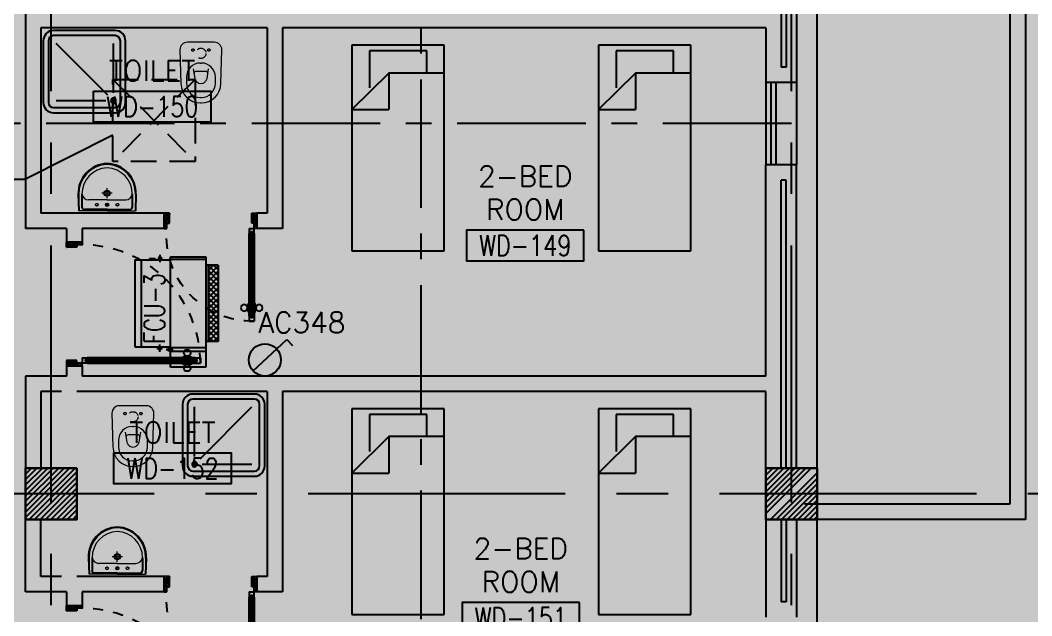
# Model space of a CAD drawing. Extents: x 88852.7 to 88945.7, y 39921.6 to 40001.1.
# Drawn here: x 88927.71 to 88937.55, y 39964.51 to 39970.3 of the extents above; entities that cross this region are included whole.
import ezdxf
from ezdxf.enums import TextEntityAlignment as Align

# ---------------------------------------------------------------- set-up
doc = ezdxf.new("R2010")
doc.units = 0
doc.header["$MEASUREMENT"] = 0
doc.header["$PDMODE"] = 34
for name, pattern in [('CENTER', [2, 1.25, -0.25, 0.25, -0.25]), ('CENTERX2', [4, 2.5, -0.5, 0.5, -0.5]), ('DASHED', [0.75, 0.5, -0.25]), ('HIDDEN', [0.375, 0.25, -0.125]), ('HIDDEN2', [0.1875, 0.125, -0.0625])]:
    doc.linetypes.add(name, pattern=pattern)
doc.layers.get('0').update_dxf_attribs({"color": 11, "linetype": 'CONTINUOUS'})
doc.layers.get('DEFPOINTS').update_dxf_attribs({"color": 11, "linetype": 'CONTINUOUS'})
for name, color, linetype in [('AX-DIM', 11, 'CONTINUOUS'), ('AXES', 11, 'CENTERX2'), ('AXES1', 11, 'CENTER'), ('COL', 11, 'CONTINUOUS'), ('DOOR', 11, 'CONTINUOUS'), ('E-SOCKETS', 4, 'CONTINUOUS'), ('FCU', 7, 'CONTINUOUS'), ('FIX', 11, 'CONTINUOUS'), ('FUR', 11, 'CONTINUOUS'), ('HAT', 11, 'CONTINUOUS'), ('INSUL', 11, 'CONTINUOUS'), ('M-TEXT', 2, 'CONTINUOUS'), ('PROJ-L', 11, 'CONTINUOUS'), ('RM-BOX', 11, 'CONTINUOUS'), ('RM-NAME', 11, 'CONTINUOUS'), ('RM-NO', 11, 'CONTINUOUS'), ('SHAFT', 11, 'CONTINUOUS'), ('WALL', 11, 'CONTINUOUS'), ('WIN', 11, 'CONTINUOUS')]:
    doc.layers.add(name, color=color, linetype=linetype)
doc.styles.add('ROMANS', font='ROMANS.shx', dxfattribs={"width": 0.6})
doc.styles.add('SIMPLEX', font='simplex.shx', dxfattribs={"width": 0.8})
doc.dimstyles.new('DIM-OUT', dxfattribs={"dimscale": 0, "dimtxt": 0.24, "dimasz": 0.08, "dimexe": 0.02, "dimexo": 0.02, "dimgap": 0.05, "dimtad": 1, "dimdec": 0, "dimlfac": 1000, "dimzin": 0, "dimdsep": 46, "dimtxsty": 'ROMANS', "dimblk1": 'ARCHTICK', "dimblk2": 'ARCHTICK', "dimsah": 1, "dimcen": 0.01, "dimdle": 0.08, "dimclrd": 7, "dimclre": 7, "dimclrt": 2, "dimadec": 0, "dimazin": 0, "dimtp": 2, "dimtm": 2, "dimtfac": 0.1142857142857143, "dimtdec": 0, "dimtix": 1, "dimtmove": 2, "dimatfit": 3, "dimldrblk": 'ARCHTICK', "dimfxl": 0, "dimtolj": 1, "dimtzin": 0, "dimarcsym": 0})
doc.dimstyles.new('DIM7', dxfattribs={"dimtxt": 0.24, "dimasz": 0.08, "dimexe": 0.07, "dimexo": 0.05, "dimgap": 0.07, "dimtad": 1, "dimzin": 0, "dimdsep": 46, "dimtxsty": 'SIMPLEX', "dimblk": 'ARCHTICK', "dimcen": 0.05, "dimdle": 0.05, "dimclrd": 4, "dimclre": 4, "dimclrt": 2, "dimadec": 0, "dimazin": 0, "dimtp": 2, "dimtm": 2, "dimtfac": 0.1142857142857143, "dimtix": 1, "dimtmove": 2, "dimatfit": 3, "dimldrblk": 'DOT', "dimfxl": 0, "dimtolj": 1, "dimtzin": 0, "dimarcsym": 0})

# ---------------------------------------------------------------- blocks, each defined once
blk = doc.blocks.new('_ARCHTICK')
at = {"color": 0, "linetype": 'ByBlock', "const_width": 0.15}
blk.add_lwpolyline([(-0.5, -0.5), (0.5, 0.5)], dxfattribs=at)
blk = doc.blocks.new('*D181')
at = {"layer": 'AX-DIM', "color": 7, "lineweight": -2}
blk.add_line((88935.38025844975, 39999.72794392368), (88940.76525844974, 39999.72794392368), dxfattribs=at)
at = {"layer": 'AX-DIM', "color": 11, "lineweight": -2}
for p, q in [((88935.46025844975, 39999.04794392368), (88935.46025844975, 39999.74794392368)), ((88940.68525844974, 39963.56956244051), (88940.68525844974, 39999.74794392368))]:
    blk.add_line(p, q, dxfattribs=at)
at = {"layer": 'DEFPOINTS', "color": 0}
for p in [(88940.68525844974, 39999.72794392368), (88935.46025844975, 39999.02794392368), (88940.68525844974, 39963.54956244052)]:
    blk.add_point(p, dxfattribs=at)
at = {"layer": 'AX-DIM', "color": 7, "lineweight": -2, "xscale": 0.08, "yscale": 0.08, "zscale": 0.08, "rotation": 180}
blk.add_blockref('_ARCHTICK', (88935.46025844975, 39999.72794392368), dxfattribs=at)
at = {"layer": 'AX-DIM', "color": 7, "lineweight": -2, "xscale": 0.08, "yscale": 0.08, "zscale": 0.08}
blk.add_blockref('_ARCHTICK', (88940.68525844974, 39999.72794392368), dxfattribs=at)
at = {"layer": 'AX-DIM', "color": 2, "insert": (88938.07275844974, 39999.89794392368), "char_height": 0.24, "attachment_point": 5, "style": 'ROMANS'}
blk.add_mtext('\\A1;5225', dxfattribs=at)
blk = doc.blocks.new('*D182')
at = {"layer": 'AX-DIM', "color": 7, "lineweight": -2}
for p, q in [((88944.31025844974, 39987.62956244052), (88944.31025844974, 39928.14956244051)), ((88935.48025844975, 39987.54956244052), (88944.33025844974, 39987.54956244052)), ((88935.48025844975, 39928.22956244052), (88944.33025844974, 39928.22956244052))]:
    blk.add_line(p, q, dxfattribs=at)
at = {"layer": 'DEFPOINTS', "color": 0}
for p in [(88935.46025844975, 39987.54956244052), (88935.46025844975, 39928.22956244052), (88944.31025844974, 39928.22956244052)]:
    blk.add_point(p, dxfattribs=at)
at = {"layer": 'AX-DIM', "color": 7, "lineweight": -2, "xscale": 0.08, "yscale": 0.08, "zscale": 0.08}
for p, rotation in [((88944.31025844974, 39987.54956244052), 90), ((88944.31025844974, 39928.22956244052), 270)]:
    blk.add_blockref('_ARCHTICK', p, dxfattribs=dict(at, rotation=rotation))
at = {"layer": 'AX-DIM', "color": 2, "insert": (88944.14025844973, 39957.88956244053), "char_height": 0.24, "attachment_point": 5, "rotation": 90, "style": 'ROMANS'}
blk.add_mtext('\\A1;59320', dxfattribs=at)
blk = doc.blocks.new('SHR1')
at = {"layer": 'FIX'}
for p, q in [((-195.7106781186449, 195.7106781186521), (-700, 700)), ((-142.6776695296576, 217.6776695296649), (-142.6776695296576, 700)), ((-217.6776695296576, 142.6776695296649), (-700, 142.6776695296649))]:
    blk.add_line(p, q, dxfattribs=at)
for points in [[(-825, 125), (-825, 725, -0.4142135623730951), (-725, 825), (-125, 825, -0.4142135623730951), (-25, 725), (-25, 125, -0.4142135623730951), (-125, 25), (-725, 25, -0.4142135623730951)], [(-775, 125), (-775, 725, -0.414213562373095), (-725, 775), (-125, 775, -0.414213562373095), (-75, 725), (-75, 125, -0.414213562373095), (-125, 75), (-725, 75, -0.414213562373095)]]:
    blk.add_lwpolyline(points, format="xyb", close=True, dxfattribs=at)
for radius in [25, 15]:
    blk.add_circle((-142.6776695296576, 142.6776695296649), radius, dxfattribs=at)
blk = doc.blocks.new('WC1')
at = {"layer": 'FIX', "lineweight": 20}
for p, q in [((-210.0000000029686, 203.8204326368286), (-537.9999999286665, 193.8204326393316)), ((-474.9999999413558, 140.8204326525447), (-537.9999999286665, 140.8204326525447)), ((-137.0000000270957, 0.001240427664015442), (-137.0000000270957, 130.8204326531268)), ((-726.9999998800631, 4.820432680658996), (-726.9999998800631, -4.817951825360069)), ((-673.9999998932763, 4.820432681706734), (-673.9999998932763, -4.817951825360069)), ((-533.6865895071242, 24.24526864886866), (-539.5413532511157, 0.001240431301994249)), ((-539.5413532511157, 0.001240431301994249), (-533.6865895071242, -24.24278778629377)), ((-394.8190632529149, 75.68691823486006), (-490.3663137184049, 60.12952448159922)), ((-338.999999976746, 4.820432680950034), (-338.999999976746, -4.817951826087665)), ((-137.0000000270957, -130.8179517899407), (-137.0000000270957, 0.001240427664015442)), ((-490.3663137184049, -60.12704361174838), (-394.8190632529149, -75.6844373869535)), ((-537.9999999286665, -140.8179517899407), (-474.9999999413558, -140.8179517899407)), ((-537.9999999286665, -193.8179517767567), (-210.0000000029395, -203.8179517742537)), ((-213.1572988978296, -203.8179517742828), (-210.0000000035507, -203.8179517742828))]:
    blk.add_line(p, q, dxfattribs=at)
at = {"layer": 'FIX', "linetype": 'Continuous', "lineweight": 20}
blk.add_line((-420.1086438769998, -47.34975640615448), (-420.4314501879271, 44.6286713128502), dxfattribs=at)
at = {"layer": 'FIX', "linetype": 'HIDDEN2', "lineweight": 20, "ltscale": 0.3}
blk.add_circle((-245, 0), 49.81065704648448, dxfattribs=at)
at = {"layer": 'FIX', "linetype": 'HIDDEN', "lineweight": 20, "ltscale": 0.05}
for centre in [(-213.1572988978296, 77.50124041197705), (-213.1572988978296, -77.49875954940217)]:
    blk.add_circle(centre, 11.63803426258817, dxfattribs=at)
at = {"layer": 'FIX', "lineweight": 20}
for centre, radius, start, end in [((-210.0000000088476, 130.8204326550767), 72.9999999817519, 359.9999999983325, 89.99999999833247), ((-537.9999999250576, 4.820432684326079), 188.9999999550255, 90.00000000166753, 180.0000000016675), ((-537.9999999255524, 4.820432684820844), 135.999999967722, 90.00000000166753, 180.0000000016675), ((-474.999999944499, 4.820432684820844), 135.999999967722, 359.9999999983325, 89.99999999833247), ((-473.0448338629503, -6.857746605353896), 68.15291692588886, 128.9241670934087, 152.846818088903), ((-464.3609761304397, -17.61048578153714), 81.97430560104621, 108.4959527768842, 128.924167104086), ((-537.9999999286665, -4.817951825360069), 188.9999999513875, 180, 270), ((-537.9999999286665, -4.817951825360069), 135.9999999645952, 180, 270), ((-473.0448338628339, 6.860227468045196), 68.15291692606822, 207.1531819110969, 231.0758329065913), ((-464.3609761507541, 17.61296664757538), 81.97430559098913, 231.0758329089363, 251.504047235508), ((-474.9999999413558, -4.817951825360069), 135.9999999645952, 270, 0), ((-210.0000000074942, -130.8179517938843), 72.99999998039857, 270.0000000033351, 2.918171642461503e-09)]:
    blk.add_arc(centre, radius, start, end, dxfattribs=at)
at = {"layer": 'FIX', "linetype": 'Continuous', "lineweight": 20}
for centre, start, end in [((-442.6786698182405, 45.53535193303833), 357.6662144383911, 91.61214824291638), ((-442.3558635072841, -45.58543171666679), 268.3878517570836, 2.333785561608914)]:
    blk.add_arc(centre, 22.26568775101992, start, end, dxfattribs=at)
blk = doc.blocks.new('LAV1')
at = {"layer": 'FIX', "linetype": 'ByBlock', "ltscale": 0.3}
for p, q in [((-280, 209.9999999994616), (-275, 49.99999999994179)), ((-245, 210.0000000001601), (-245.0071684214636, 84.99999999749707)), ((245, 210.0000000001601), (245.0071684214636, 84.99999999749707)), ((280, 209.9999999994616), (275, 49.99999999994179)), ((0, 59.99999999755528), (-220.159092843387, 59.99999999752617)), ((0, 59.99999999755528), (220.159092843387, 59.99999999752617))]:
    blk.add_line(p, q, dxfattribs=at)
at = {"layer": 'FIX', "linetype": 'Continuous', "lineweight": 20}
for p, q in [((-274.9999999999418, 209.9999999999418), (-275, 49.99999999994179)), ((274.9999999999418, 209.9999999999418), (275, 49.99999999994179)), ((0, 155), (-181.4175303101365, 155)), ((0, 155), (181.4175303101365, 155)), ((0, 50), (-275, 49.99999999994179)), ((0, 50.00000000005821), (-252.4649419615453, 50.00000000005821)), ((0, 50), (275, 49.99999999994179)), ((0, 50.00000000005821), (252.4649419615453, 50.00000000005821))]:
    blk.add_line(p, q, dxfattribs=at)
at = {"layer": 'FIX', "linetype": 'DASHED', "lineweight": 20, "ltscale": 0.05}
for p, q in [((49.53058844816405, 220), (-50.46941152343061, 220)), ((-0.4694115376332775, 170.0000000142027), (-0.4694115376332775, 269.9999999857973)), ((-0.4694115376332775, 170.0000000142027), (-0.4694115376332775, 269.9999999857973))]:
    blk.add_line(p, q, dxfattribs=at)
at = {"layer": 'FIX', "lineweight": 20}
for p, q in [((15.61226091068238, 107.4999999987776), (-15.48742383631179, 107.4999999987776)), ((2.491287887096405e-08, 91.9501576180046), (2.491287887096405e-08, 123.0498423795507))]:
    blk.add_line(p, q, dxfattribs=at)
for centre, radius in [((-0.4694115376332775, 220), 29.5), ((-0.4694115376332775, 220), 22.5), ((2.491287887096405e-08, 107.4999999987776), 15.54984237273808)]:
    blk.add_circle(centre, radius, dxfattribs=at)
at = {"layer": 'FIX', "linetype": 'HIDDEN', "lineweight": 20, "ltscale": 0.05}
for centre in [(-99.99999997508712, 107.4999999987776), (99.99999997508712, 107.4999999987776)]:
    blk.add_circle(centre, 12.43987389819046, dxfattribs=at)
at = {"layer": 'FIX', "linetype": 'ByBlock', "ltscale": 0.3}
for centre, radius, start, end in [((6.861270151246572, 220.0495655717823), 287.0372485949996, 91.37764975247644, 182.006413439361), ((-6.861270151246572, 220.0495655717823), 287.0372485949996, 357.993586560639, 88.62235024752358), ((-220.1367860755417, 84.87070840633532), 24.8707184123799, 179.7021438729012, 269.9486109004399), ((220.1367860755417, 84.87070840633532), 24.8707184123799, 270.0513890995601, 0.2978561270987753)]:
    blk.add_arc(centre, radius, start, end, dxfattribs=at)
at = {"layer": 'FIX', "linetype": 'Continuous', "lineweight": 20}
for centre, radius, start, end in [((8.362960975442547, 216.6826060375752), 283.4417486471838, 91.69879626983797, 181.3509675422777), ((-8.362960975442547, 216.6826060375752), 283.4417486471838, 358.6490324577223, 88.30120373016202), ((7.639794464339502, 212.4520616861846), 252.6502458993284, 91.73280937402431, 180.4884212311979), ((-7.639794464339502, 212.4520616861846), 252.6502458993284, 359.5115787688021, 88.26719062597567), ((-179.1751118609682, 221.8444314090302), 66.882033842421, 190.2005602816864, 268.0786290524953), ((179.1751118609682, 221.8444314090302), 66.882033842421, 271.9213709475048, 349.7994397183136)]:
    blk.add_arc(centre, radius, start, end, dxfattribs=at)
blk = doc.blocks.new('RM1')
at = {"layer": 'RM-BOX'}
blk.add_lwpolyline([(569.8908462408872, -200), (-569.890846240829, -200), (-569.8908462407999, -500), (569.8908462407999, -500)], close=True, dxfattribs=at)
at = {"layer": 'RM-NAME', "style": 'ROMANS'}
for tag, p in [('ROOMNAME1', (-5.820766091346741e-11, 323.8095238095266)), ('ROOMNAME2', (0, 0))]:
    blk.add_attdef(tag, text='', height=200, dxfattribs=at).set_placement(p, align=Align.MIDDLE)
at = {"layer": 'RM-NO', "style": 'ROMANS', "width": 0.8}
blk.add_attdef('ROOMNO', text='', height=200, dxfattribs=at).set_placement((0, -350), align=Align.MIDDLE)
blk = doc.blocks.new('AH20A')
at = {"layer": 'FUR'}
for p, q in [((0, 0.5), (0, -0.5)), ((1, 0.5), (0, 0.5)), ((0.1358132048044354, 0.5), (0.1358132048044354, -0.09873155399691314)), ((1, -0.5), (1, 0.5)), ((0.1358132048044354, 0.3112226375378668), (0.02772451273631305, 0.3112226375378668)), ((0.02772451273631305, 0.3112226375378668), (0.02772451273631305, -0.3087128986371681)), ((0.1358132048044354, -0.09873155399691314), (0.312524700537324, -0.5)), ((0.1358132048044354, -0.09873155399691314), (0.312524700537324, -0.09873155399691314)), ((0.312524700537324, -0.5), (0.312524700537324, -0.09873155399691314)), ((0.02772451273631305, -0.3087128986371681), (0.2075707670301199, -0.3087128986371681)), ((0, -0.5), (1, -0.5))]:
    blk.add_line(p, q, dxfattribs=at)
blk = doc.blocks.new('*X106')
at = {"color": 0}
for p, q in [((253128.5557043091, 155547.8199005655), (253570.4697775552, 155989.7339738117)), ((253128.5557043091, 155600.8529091545), (253517.4367689662, 155989.7339738117)), ((253128.5557043091, 155653.8859177435), (253464.4037603772, 155989.7339738117)), ((253128.5557043091, 155706.9189263325), (253411.3707517883, 155989.7339738117)), ((253128.5557043091, 155759.9519349215), (253358.3377431993, 155989.7339738117)), ((253128.5557043091, 155812.9849435105), (253305.3047346103, 155989.7339738117)), ((253128.5557043091, 155866.0179520995), (253252.2717260213, 155989.7339738117)), ((253128.5557043091, 155919.0509606885), (253199.2387174323, 155989.7339738117)), ((253128.5557043091, 155972.0839692775), (253146.2057088433, 155989.7339738117)), ((253176.5357947332, 155489.7339738117), (253628.5557043091, 155941.7538833875)), ((253229.5688033222, 155489.7339738117), (253628.5557043091, 155888.7208747985)), ((253282.6018119112, 155489.7339738117), (253628.555704309, 155835.6878662095)), ((253335.6348205002, 155489.7339738117), (253628.555704309, 155782.6548576205)), ((253388.6678290892, 155489.7339738117), (253628.555704309, 155729.6218490315)), ((253441.7008376782, 155489.7339738117), (253628.555704309, 155676.5888404425)), ((253494.7338462672, 155489.7339738117), (253628.555704309, 155623.5558318535)), ((253547.7668548561, 155489.7339738117), (253628.555704309, 155570.5228232646)), ((253600.7998634451, 155489.7339738117), (253628.555704309, 155517.4898146756))]:
    blk.add_line(p, q, dxfattribs=at)
blk = doc.blocks.new('COL50')
at = {"layer": 'COL'}
blk.add_lwpolyline([(-249.9999999999709, 250), (-249.9999999999418, -250), (250, -250), (249.9999999999709, 250)], close=True, dxfattribs=at)
blk = doc.blocks.new('DOOR100')
at = {"layer": 'DOOR', "color": 0, "linetype": 'ByBlock'}
for p, q in [((-76.05026414147142, 1251.086443322136), (-76.05026414094755, 1301.086443322165)), ((-76.05026414145686, 1301.086443322136), (-26.05026414145686, 1301.086443322136)), ((-26.05026414145686, 1301.086443322136), (-76.05026414145686, 1301.086443322136)), ((-26.05026414147142, 1251.086443322136), (-26.05026414145686, 1301.086443322136)), ((-92.25026414151216, 1206.128900543532), (-92.25026414151216, 1141.328900543544)), ((-83.25026414151216, 1206.128900543532), (-92.25026414151216, 1206.128900543532)), ((-83.25026414151216, 1128.728900543538), (-83.25026414151216, 1218.728900543538)), ((-76.05026414147142, 1218.728900543538), (-83.25026414151216, 1218.728900543538)), ((-83.25026414151216, 1206.128900543532), (-83.25026414151216, 1141.328900543544)), ((-59.05026414145686, 1251.086443322136), (-76.05026414147142, 1251.086443322136)), ((-59.05026414145686, 1251.086443322136), (-59.05026414145686, 1271.086443322136)), ((-43.05026414145686, 1271.086443322136), (-59.05026414145686, 1271.086443322136)), ((-43.05026414144231, 1251.086443322136), (-43.05026414144231, 1271.086443322136)), ((-26.05026414147142, 1251.086443322136), (-43.05026414144231, 1251.086443322136)), ((-26.05026414145686, 1218.728900543538), (-18.85026414141612, 1218.728900543538)), ((-18.85026414141612, 1128.728900543538), (-18.85026414141612, 1218.728900543538)), ((-18.85026414141612, 1206.128900543532), (-18.85026414141612, 1141.328900543544)), ((-18.85026414141612, 1206.128900543532), (-9.850264141416119, 1206.128900543532)), ((-9.850264141416119, 1206.128900543532), (-9.850264141416119, 1141.328900543544)), ((-83.25026414151216, 1141.328900543544), (-92.25026414151216, 1141.328900543544)), ((-76.05026414147142, 1128.728900543538), (-83.25026414151216, 1128.728900543538)), ((-26.05026414145686, 1128.728900543538), (-18.85026414141612, 1128.728900543538)), ((-18.85026414141612, 1141.328900543544), (-9.850264141416119, 1141.328900543544)), ((-76.0502641411731, 200), (-59.0502641411731, 200)), ((-76.0502641411731, 150), (-76.0502641411731, 200)), ((-59.0502641411731, 200), (-59.0502641411731, 180)), ((-43.0502641411731, 200), (-26.0502641411731, 200)), ((-43.0502641411731, 180), (-43.0502641411731, 200)), ((-26.0502641411731, 200), (-26.0502641411731, 150)), ((-1201.050264141173, 0), (-1201.050264141173, 150)), ((-1201.050264141173, 150), (-1176.050264141173, 150)), ((-1201.050264141173, 150), (-1201.050264141173, 0)), ((-1176.050264141173, 150), (-1176.050264141173, 100)), ((-1176.050264141173, 100), (-1151.050264141173, 100)), ((-1151.050264141173, 100), (-1151.050264141173, 0)), ((-76.0502641411731, 150), (-26.0502641411731, 150)), ((-59.0502641411731, 180), (-43.0502641411731, 180)), ((-51.0502641411731, 100), (-51.0502641411731, 0)), ((-26.0502641411731, 100), (-51.0502641411731, 100)), ((-1.050264141173102, 150), (-26.0502641411731, 150)), ((-26.0502641411731, 150), (-26.0502641411731, 100)), ((-1.050264141173102, 150), (-1.050264141173102, 0)), ((-1151.050264141173, 0), (-1201.050264141173, 0)), ((-51.0502641411731, 0), (-1.050264141173102, 0))]:
    blk.add_line(p, q, dxfattribs=at)
at = {"layer": 'DOOR', "linetype": 'ByBlock'}
for p, q in [((-76.05026414147142, 1251.086443322136), (-76.0502641411731, 200)), ((-59.0502641411731, 200), (-59.05026414145686, 1251.086443322136)), ((-43.0502641411731, 200), (-43.05026414144231, 1251.086443322136)), ((-26.0502641411731, 200), (-26.05026414147142, 1251.086443322136))]:
    blk.add_line(p, q, dxfattribs=at)
at = {"layer": 'DOOR', "color": 9, "linetype": 'ByBlock'}
for p, q in [((-1151.050264141173, 0), (-1201.050264141173, 113.7099299924448)), ((-1151.050264141173, 0), (-1164.407550184667, 100)), ((-51.0502641411731, 0), (-1.050264141173102, 113.7099299924448)), ((-51.0502641411731, 0), (-37.69297809767886, 100)), ((-1151.050264141173, 0), (-1201.050264141173, 40.1457343158545)), ((-51.0502641411731, 0), (-1.050264141173102, 40.1457343158545))]:
    blk.add_line(p, q, dxfattribs=at)
at = {"layer": 'DOOR', "color": 0, "linetype": 'ByBlock'}
for centre in [(-124.5812083564306, 1173.728900543538), (22.48068007354595, 1173.728900543538)]:
    blk.add_circle(centre, 32.39999999998526, dxfattribs=at)
at = {"layer": 'DOOR', "linetype": 'HIDDEN', "ltscale": 0.5}
blk.add_arc((-26.83337057878089, 151.8682979160003), 1149.218412220441, 89.96095720661235, 180.0931464649618, dxfattribs=at)
at = {"layer": 'DOOR', "color": 9, "linetype": 'ByBlock'}
for centre, radius, start, end in [((-1151.050264141159, 0), 154.4019578127773, 103.7142292225058, 108.8947114506697), ((-1151.050264141159, 0), 134.4019578127773, 100.7199763547379, 111.8401506071935), ((-51.05026414115855, 0), 134.4019578127773, 68.15984939280652, 79.2800236452621), ((-51.05026414115855, 0), 114.4019578127773, 64.08384188208258, 77.37742587111109), ((-51.05026414115855, 0), 154.4019578127773, 71.10528854933027, 76.28577077749422), ((-1151.050264141159, 0), 94.40195781277725, 90, 121.9818119669707), ((-1151.050264141159, 0), 74.40195781277725, 90, 132.223573583291), ((-1151.050264141159, 0), 54.40195781277725, 90, 156.7926171080343), ((-1151.050264141159, 0), 34.40195781277725, 90, 180), ((-1151.050264141159, 0), 14.40195781277725, 90, 180), ((-51.05026414115855, 0), 94.40195781277725, 58.01818803302934, 90), ((-51.05026414115855, 0), 74.40195781277725, 47.77642641670901, 90), ((-51.05026414115855, 0), 54.40195781277725, 23.20738289196568, 90), ((-51.05026414115855, 0), 34.40195781277725, 0, 90), ((-51.05026414115855, 0), 14.40195781277725, 0, 90)]:
    blk.add_arc(centre, radius, start, end, dxfattribs=at)
blk = doc.blocks.new('DOOR90')
at = {"layer": 'DOOR', "linetype": 'ByBlock'}
for p, q in [((0, 0), (-150, 0)), ((-200, -25), (-1000, -25)), ((-200, -42), (-1000, -41.9999999999709)), ((-200, -58), (-1000, -58)), ((-1000, -75), (-200, -75))]:
    blk.add_line(p, q, dxfattribs=at)
at = {"layer": 'DOOR', "color": 0, "linetype": 'ByBlock'}
for p, q in [((-150, 0), (-150, -25)), ((-150, 0), (0, 0)), ((0, -50), (0, 0)), ((-1050, -25), (-1050, -75)), ((-1050, -75), (-1050, -25)), ((-1000, -25), (-1050, -25)), ((-1000, -75), (-1050.000000000029, -74.99999999947613)), ((-1020, -42), (-1020, -58)), ((-1000, -41.9999999999709), (-1020, -41.9999999999709)), ((-1000, -58), (-1020, -58)), ((-1000, -25), (-1000, -41.9999999999709)), ((-1000, -58), (-1000, -75)), ((-967.6424572214019, -25), (-967.6424572214019, -17.79999999995925)), ((-877.6424572214019, -17.79999999995925), (-967.6424572214019, -17.79999999995925)), ((-967.6424572214019, -75), (-967.6424572214019, -82.20000000004075)), ((-877.6424572214019, -82.20000000004075), (-967.6424572214019, -82.20000000004075)), ((-955.042457221396, -17.79999999995925), (-955.042457221396, -8.799999999959255)), ((-955.042457221396, -8.799999999959255), (-890.2424572214077, -8.799999999959255)), ((-955.042457221396, -17.79999999995925), (-890.2424572214077, -17.79999999995925)), ((-955.042457221396, -82.20000000004075), (-955.042457221396, -91.20000000004075)), ((-955.042457221396, -82.20000000004075), (-890.2424572214077, -82.20000000004075)), ((-955.042457221396, -91.20000000004075), (-890.2424572214077, -91.20000000004075)), ((-890.2424572214077, -17.79999999995925), (-890.2424572214077, -8.799999999959255)), ((-890.2424572214077, -82.20000000004075), (-890.2424572214077, -91.20000000004075)), ((-877.6424572214019, -25), (-877.6424572214019, -17.79999999995925)), ((-877.6424572214019, -75), (-877.6424572214019, -82.20000000004075)), ((-200, -42), (-200, -25)), ((-200, -25), (-150, -25)), ((-180, -42), (-200, -42)), ((-200, -75), (-200, -58)), ((-200, -58), (-180, -58)), ((-150, -75), (-200, -75)), ((-180, -58), (-180, -42)), ((-150, -75), (-150, -25)), ((-150, -25), (-100, -25)), ((-100, -25), (-100, -50)), ((-100, -50), (0, -50)), ((-150, -900), (-150, -875)), ((-150, -875), (-100, -875)), ((-100, -850), (0, -850)), ((-100, -875), (-100, -850)), ((0, -850), (0, -900)), ((0, -900), (-150, -900)), ((-150, -900), (0, -900))]:
    blk.add_line(p, q, dxfattribs=at)
at = {"layer": 'DOOR', "color": 9, "linetype": 'ByBlock'}
for p, q in [((0, -50), (-113.7099299924448, 0)), ((0, -50), (-40.1457343158545, 0)), ((0, -50), (-100, -36.64271395650576)), ((0, -850), (-113.7099299924448, -900)), ((0, -850), (-100, -863.3572860434942)), ((0, -850), (-40.1457343158545, -900))]:
    blk.add_line(p, q, dxfattribs=at)
at = {"layer": 'DOOR', "color": 0, "linetype": 'ByBlock'}
for centre in [(-922.6424572214019, 23.53094421501737), (-922.6424572214019, -123.5309442149592)]:
    blk.add_circle(centre, 32.39999999998526, dxfattribs=at)
at = {"layer": 'DOOR', "color": 9, "linetype": 'ByBlock'}
for centre, radius, start, end in [((0, -50), 74.40195781277725, 137.776426416831, 180), ((0, -50), 54.40195781277725, 113.2073828919768, 180), ((0, -50), 154.4019578127773, 161.1052885492919, 166.2857707775487), ((0, -50), 134.4019578127773, 158.1598493930306, 169.2800236451594), ((0, -50), 114.4019578127773, 154.0838418820621, 167.3774258712913), ((0, -50), 94.40195781277725, 148.0181880330829, 180), ((0, -50), 34.40195781277725, 90, 180), ((0, -50), 14.40195781277725, 90, 180), ((0, -850), 134.4019578127773, 190.7199763548406, 201.8401506069695), ((0, -850), 94.40195781277725, 180, 211.9818119669171), ((0, -850), 74.40195781277725, 180, 222.223573583169), ((0, -850), 54.40195781277725, 180, 246.7926171080232), ((0, -850), 34.40195781277725, 180, 270), ((0, -850), 14.40195781277725, 180, 270), ((0, -850), 154.4019578127773, 193.7142292224513, 198.8947114507081)]:
    blk.add_arc(centre, radius, start, end, dxfattribs=at)
at = {"layer": 'DOOR', "linetype": 'HIDDEN', "ltscale": 0.5}
blk.add_arc((-222.2222222220007, -49.99999999976717), 828.155208510499, 178.2701163782035, 275.0030377050298, dxfattribs=at)
blk = doc.blocks.new('*X105')
at = {"color": 0}
for p, q in [((245928.5557043091, 155507.2760600793), (246411.0136180414, 155989.7339738117)), ((245928.5557043091, 155560.3090686683), (246357.9806094524, 155989.7339738117)), ((245928.5557043091, 155613.3420772573), (246304.9476008634, 155989.7339738117)), ((245928.5557043091, 155666.3750858463), (246251.9145922745, 155989.7339738117)), ((245928.5557043091, 155719.4080944353), (246198.8815836855, 155989.7339738117)), ((245928.5557043091, 155772.4411030243), (246145.8485750965, 155989.7339738117)), ((245928.5557043091, 155825.4741116133), (246092.8155665075, 155989.7339738117)), ((245928.5557043091, 155878.5071202023), (246039.7825579185, 155989.7339738117)), ((245928.5557043091, 155931.5401287913), (245986.7495493295, 155989.7339738117)), ((245964.0466266304, 155489.7339738117), (246428.5557043091, 155954.2430514903)), ((246017.0796352194, 155489.7339738117), (246428.5557043091, 155901.2100429013)), ((246070.1126438084, 155489.7339738117), (246428.555704309, 155848.1770343123)), ((246123.1456523974, 155489.7339738117), (246428.555704309, 155795.1440257233)), ((246176.1786609864, 155489.7339738117), (246428.555704309, 155742.1110171343)), ((246229.2116695754, 155489.7339738117), (246428.555704309, 155689.0780085453)), ((246282.2446781644, 155489.7339738117), (246428.555704309, 155636.0449999563)), ((246335.2776867533, 155489.7339738117), (246428.555704309, 155583.0119913673)), ((246388.3106953423, 155489.7339738117), (246428.555704309, 155529.9789827784))]:
    blk.add_line(p, q, dxfattribs=at)
blk = doc.blocks.new('*X211')
at = {"color": 0}
for p, q in [((16890.47746209932, -2466.570672882412), (16943.4517006644, -2413.596434317336)), ((16890.47746209932, -2519.603681471403), (16990.47746209933, -2419.603681471401)), ((16990.47746209933, -2512.466117304769), (16891.6077791119, -2413.596434317336)), ((16990.47746209933, -2459.433108715778), (16944.64078770089, -2413.596434317336)), ((16990.47746209933, -2565.49912589376), (16890.47746209932, -2465.499125893757)), ((16890.47746209932, -2572.636690060394), (16990.47746209933, -2472.636690060392)), ((16990.47746209933, -2618.532134482751), (16890.47746209932, -2518.532134482748)), ((16890.47746209932, -2625.669698649385), (16990.47746209933, -2525.669698649383)), ((16990.47746209933, -2671.565143071742), (16890.47746209932, -2571.565143071739)), ((16890.47746209932, -2678.702707238376), (16990.47746209933, -2578.702707238374)), ((16990.47746209933, -2724.598151660733), (16890.47746209932, -2624.59815166073)), ((16890.47746209932, -2731.735715827367), (16990.47746209933, -2631.735715827365)), ((16990.47746209933, -2777.631160249724), (16890.47746209932, -2677.631160249721)), ((16890.47746209932, -2784.768724416358), (16990.47746209933, -2684.768724416357)), ((16990.47746209933, -2830.664168838715), (16890.47746209932, -2730.664168838713)), ((16890.47746209932, -2837.801733005349), (16990.47746209933, -2737.801733005348)), ((16990.47746209933, -2883.697177427706), (16890.47746209932, -2783.697177427704)), ((16890.47746209932, -2890.83474159434), (16990.47746209933, -2790.834741594339)), ((16990.47746209933, -2936.730186016697), (16890.47746209932, -2836.730186016694)), ((16890.47746209932, -2943.867750183331), (16990.47746209933, -2843.86775018333)), ((16990.47746209933, -2989.763194605689), (16890.47746209932, -2889.763194605686)), ((16890.47746209932, -2996.900758772323), (16990.47746209933, -2896.900758772321)), ((16990.47746209933, -3042.796203194679), (16890.47746209932, -2942.796203194677)), ((16890.47746209932, -3049.933767361314), (16990.47746209933, -2949.933767361312)), ((16990.47746209933, -3095.82921178367), (16890.47746209932, -2995.829211783668)), ((16890.47746209932, -3102.966775950305), (16990.47746209933, -3002.966775950303)), ((16990.47746209933, -3148.862220372662), (16890.47746209932, -3048.862220372659)), ((16943.52866745501, -3154.946434317336), (16890.47746209932, -3101.89522896165)), ((16891.53081232129, -3154.946434317336), (16990.47746209933, -3055.999784539294)), ((16944.56382091028, -3154.946434317336), (16990.47746209933, -3109.032793128285))]:
    blk.add_line(p, q, dxfattribs=at)

msp = doc.modelspace()

# ---------------------------------------------------------------- linework, layer by layer
at = {"layer": 'AXES'}
for p, q in [((88928.01025844975, 39921.61526879654), (88928.01025844975, 40000.42794392369)), ((88935.21025844975, 39921.61526879654), (88935.21025844975, 40000.42794392369)), ((88945.01025844975, 39965.69956244052), (88876.97025844976, 39965.69956244052))]:
    msp.add_line(p, q, dxfattribs=at)
at = {"layer": 'AXES1'}
for p, q in [((88931.61025844976, 39928.47956244052), (88931.61025844976, 39987.29956244052)), ((88935.21025844975, 39969.29956244052), (88876.97025844976, 39969.29956244052))]:
    msp.add_line(p, q, dxfattribs=at)
at = {"layer": 'E-SOCKETS'}
for p, q in [((88929.97477700378, 39966.89435521499), (88930.30264054183, 39967.19953029863)), ((88930.30264054183, 39967.19953029863), (88930.35711467409, 39967.14100624904))]:
    msp.add_line(p, q, dxfattribs=at)
msp.add_circle((88930.08914886307, 39967.00081243783), 0.15625, dxfattribs=at)
at = {"layer": 'FCU', "color": 6}
for p, q in [((88928.8246259944, 39967.97350881249), (88928.8246259944, 39967.12900710106)), ((88928.8246259944, 39967.97350881249), (88929.17070170803, 39967.97350881249)), ((88929.17070170803, 39967.08215700835), (88929.17070170803, 39968.00208387524)), ((88929.17070170803, 39968.00208387524), (88929.51360240145, 39968.00208387524)), ((88929.51360240145, 39968.00208387524), (88929.51360240145, 39967.08215700835)), ((88928.8246259944, 39967.12900710106), (88929.17070170803, 39967.12900710106)), ((88929.51360240145, 39967.08215700835), (88929.17070170803, 39967.08215700835))]:
    msp.add_line(p, q, dxfattribs=at)
at = {"layer": 'FCU', "color": 3}
for p, q in [((88928.88495114012, 39967.97350881249), (88928.88495114012, 39967.12900710106)), ((88928.96626200838, 39967.98850884289), (88928.96626200838, 39967.97350881249)), ((88928.96626200838, 39967.98850884289), (88929.02119639082, 39967.98850884289)), ((88929.02119639082, 39967.98850884289), (88929.02119639082, 39967.97350881249)), ((88929.04600551291, 39967.98850884289), (88929.09368547364, 39967.98850884289)), ((88929.05672648115, 39968.00350887328), (88929.07672652169, 39968.00350887328)), ((88929.05672648115, 39968.00350887328), (88929.05672648115, 39967.97350881249)), ((88929.06672647162, 39968.02344316244), (88929.06672647162, 39967.95073894411)), ((88929.07672652169, 39968.00350887328), (88929.07672652169, 39967.97350881249)), ((88929.17070170803, 39967.98167665303), (88929.51360240145, 39967.98167665303)), ((88929.63582762642, 39967.92193371058), (88929.51360240145, 39967.92193371058)), ((88929.53582742377, 39967.92193371058), (88929.53582742377, 39967.18058221042)), ((88929.63582762642, 39967.92193371058), (88929.63582762642, 39967.18058221042)), ((88929.63582762642, 39967.18058221042), (88929.51360240145, 39967.18058221042)), ((88929.03692361279, 39967.11400707066), (88929.09368547364, 39967.11400707066)), ((88929.05672648115, 39967.09900704026), (88929.05672648115, 39967.12900710106)), ((88929.05672648115, 39967.09900704026), (88929.07672652169, 39967.09900704026)), ((88929.06672647162, 39967.07907275856), (88929.06672647162, 39967.15177697688)), ((88929.07672652169, 39967.09900704026), (88929.07672652169, 39967.12900710106)), ((88929.12962063713, 39967.10360705107), (88929.19790949984, 39967.10360705107)), ((88929.14570167227, 39967.09360703081), (88929.14570167227, 39967.11360707134)), ((88929.14570167227, 39967.11360707134), (88929.17070170803, 39967.11360707134)), ((88929.14570167227, 39967.09360703081), (88929.17070170803, 39967.09360703081)), ((88929.17070170803, 39967.12083926797), (88929.51360240145, 39967.12083926797)), ((88929.17070170803, 39966.92975670099), (88929.17070170803, 39967.08215700835)), ((88929.51360240145, 39967.08215700835), (88929.51360240145, 39966.92975670099)), ((88929.51360240145, 39966.92975670099), (88929.17070170803, 39966.92975670099))]:
    msp.add_line(p, q, dxfattribs=at)
at = {"layer": 'INSUL'}
for p, q in [((88935.11025844976, 39970.74956244052), (88935.11025844976, 39969.84956244052)), ((88935.16025844976, 39970.74956244052), (88935.16025844976, 39969.84956244052)), ((88935.16025844975, 39969.84956244052), (88935.11025844976, 39969.84956244052)), ((88935.16025844975, 39968.74956244052), (88935.11025844976, 39968.74956244052)), ((88935.11025844976, 39965.94956244052), (88935.11025844976, 39968.74956244052)), ((88935.16025844975, 39965.94956244052), (88935.16025844975, 39968.74956244052)), ((88935.11025844976, 39965.44956244052), (88935.11025844976, 39964.64956244051)), ((88935.16025844976, 39965.44956244052), (88935.16025844976, 39964.64956244051)), ((88935.16025844975, 39964.64956244051), (88935.11025844976, 39964.64956244051))]:
    msp.add_line(p, q, dxfattribs=at)
at = {"layer": 'PROJ-L', "linetype": 'Continuous'}
for p, q in [((88937.4859882332, 39973.14956244051), (88937.4859882332, 39965.44956244052)), ((88937.33598823319, 39972.99956244052), (88937.33598823319, 39965.59956244052)), ((88937.33598823319, 39965.59956244052), (88935.33598823319, 39965.59956244052)), ((88937.4859882332, 39965.44956244052), (88935.33598823319, 39965.44956244052))]:
    msp.add_line(p, q, dxfattribs=at)
at = {"layer": 'PROJ-L'}
for p, q in [((88935.46025844975, 39965.94956244052), (88935.46025844975, 39972.64956244052)), ((88935.46025844975, 39959.94956244052), (88935.46025844975, 39965.44956244052))]:
    msp.add_line(p, q, dxfattribs=at)
at = {"layer": 'SHAFT', "linetype": 'HIDDEN'}
for p, q in [((88928.61025844976, 39969.72956244052), (88929.41025844975, 39968.92956244052)), ((88929.41025844975, 39969.72956244052), (88928.61025844976, 39968.92956244052))]:
    msp.add_line(p, q, dxfattribs=at)
msp.add_lwpolyline([(88928.61025844976, 39969.72956244052), (88929.41025844975, 39969.72956244052), (88929.41025844975, 39968.92956244052), (88928.61025844976, 39968.92956244052)], close=True, dxfattribs=at)
at = {"layer": 'WALL'}
for p, q in [((88935.26025844975, 39970.89956244052), (88935.26025844975, 39969.69956244052)), ((88930.11025844976, 39970.22956244052), (88927.91025844976, 39970.22956244052)), ((88934.96025844975, 39970.22956244052), (88930.26025844975, 39970.22956244052)), ((88934.96025844975, 39970.22956244052), (88934.96025844975, 39969.69956244052)), ((88935.26025844975, 39969.69956244052), (88934.96025844975, 39969.69956244052)), ((88935.26025844975, 39968.89956244052), (88934.96025844975, 39968.89956244052)), ((88934.96025844975, 39966.84456244052), (88934.96025844975, 39968.89956244052)), ((88935.26025844975, 39965.94956244052), (88935.26025844975, 39968.89956244052)), ((88929.11025844976, 39968.42956244052), (88927.91025844976, 39968.42956244052)), ((88930.11025844976, 39968.42956244052), (88930.01025844975, 39968.42956244052)), ((88928.16025844976, 39968.27956244052), (88927.76025844975, 39968.27956244052)), ((88929.11025844976, 39968.27956244052), (88928.31025844975, 39968.27956244052)), ((88930.26025844975, 39968.27956244052), (88930.01025844975, 39968.27956244052)), ((88928.16025844976, 39966.84456244052), (88927.76025844975, 39966.84456244052)), ((88934.96025844975, 39966.84456244052), (88928.31025844975, 39966.84456244052)), ((88928.11025845217, 39966.69456244052), (88927.91025844975, 39966.69456244052)), ((88930.11025844976, 39966.69456244052), (88928.26025845218, 39966.69456244052)), ((88934.96025844975, 39966.69456244052), (88930.26025844975, 39966.69456244052)), ((88934.96025844975, 39965.94956244052), (88934.96025844975, 39966.69456244052)), ((88927.76025844975, 39964.74456244052), (88927.76025844975, 39965.44956244052)), ((88927.91025844976, 39964.89456244052), (88927.91025844976, 39965.44956244052)), ((88934.96025844975, 39965.44956244052), (88934.96025844975, 39964.49956244052)), ((88935.26025844975, 39965.44956244052), (88935.26025844975, 39964.49956244052)), ((88928.11025845217, 39964.89456244052), (88927.91025844976, 39964.89456244052)), ((88929.11025844976, 39964.89456244052), (88928.26025845218, 39964.89456244052)), ((88930.11025844976, 39964.89456244052), (88930.01025844975, 39964.89456244052)), ((88928.16025844976, 39964.74456244052), (88927.76025844975, 39964.74456244052)), ((88929.11025844976, 39964.74456244052), (88928.31025844975, 39964.74456244052)), ((88930.26025844975, 39964.74456244052), (88930.01025844975, 39964.74456244052))]:
    msp.add_line(p, q, dxfattribs=at)
at = {"layer": 'WALL', "linetype": 'ByBlock'}
for p, q in [((88927.76025844975, 39970.37956244052), (88927.76025844975, 39968.27956244052)), ((88927.91025844976, 39970.22956244052), (88927.91025844976, 39968.42956244052)), ((88930.11025844976, 39970.22956244052), (88930.11025844976, 39968.42956244052)), ((88930.26025844975, 39970.22956244052), (88930.26025844975, 39968.27956244052)), ((88929.11025844976, 39968.42956244052), (88929.11025844976, 39968.27956244052)), ((88930.01025844975, 39968.42956244052), (88930.01025844975, 39968.27956244052)), ((88928.16025844976, 39968.27956244052), (88928.16025844976, 39968.14506244052)), ((88928.31025844975, 39968.27956244052), (88928.31025844975, 39968.14506244052)), ((88928.16025844976, 39968.14506244052), (88928.31025844975, 39968.14506244052)), ((88928.16025844976, 39966.94506244052), (88928.16025844976, 39966.84456244052)), ((88928.16025844976, 39966.94506244052), (88928.31025844975, 39966.94506244052)), ((88928.31025844975, 39966.94506244052), (88928.31025844975, 39966.84456244052)), ((88927.76025844975, 39966.84456244052), (88927.76025844975, 39965.94956244052)), ((88927.91025844975, 39966.69456244052), (88927.91025844975, 39965.94956244052)), ((88930.11025844976, 39966.69456244052), (88930.11025844976, 39964.89456244052)), ((88930.26025844975, 39966.69456244052), (88930.26025844975, 39964.74456244052)), ((88929.11025844976, 39964.89456244052), (88929.11025844976, 39964.74456244052)), ((88930.01025844975, 39964.89456244052), (88930.01025844975, 39964.74456244052)), ((88928.16025844976, 39964.74456244052), (88928.16025844976, 39964.61006244052)), ((88928.31025844975, 39964.74456244052), (88928.31025844975, 39964.61006244052)), ((88928.16025844976, 39964.61006244052), (88928.31025844975, 39964.61006244052))]:
    msp.add_line(p, q, dxfattribs=at)
at = {"layer": 'WALL', "linetype": 'ByBlock', "ltscale": 0.3}
for points in [[(88928.26025844975, 39965.94956244052), (88927.76025844975, 39965.94956244052), (88927.76025844975, 39965.44956244052), (88928.26025844975, 39965.44956244052)], [(88935.46025844975, 39965.94956244052), (88934.96025844975, 39965.94956244052), (88934.96025844975, 39965.44956244052), (88935.46025844975, 39965.44956244052)]]:
    msp.add_lwpolyline(points, close=True, dxfattribs=at)
at = {"layer": 'WIN'}
for p, q in [((88934.96025844975, 39969.69956244052), (88934.96025844975, 39968.89956244052)), ((88935.01025844975, 39969.69956244052), (88935.01025844975, 39968.89956244052)), ((88935.06025844975, 39969.69956244052), (88935.06025844975, 39968.89956244052)), ((88935.26025844975, 39969.69956244052), (88935.26025844975, 39968.89956244052))]:
    msp.add_line(p, q, dxfattribs=at)

# ---------------------------------------------------------------- block references
at = {"layer": 'COL', "xscale": -0.001, "yscale": 0.001, "zscale": 0.001}
for p in [(88928.01025844975, 39965.69956244052), (88935.21025844975, 39965.69956244052)]:
    msp.add_blockref('COL50', p, dxfattribs=at)
at = {"layer": 'DOOR', "color": 0, "linetype": 'ByBlock', "yscale": 0.001, "zscale": 0.001, "rotation": 270}
for name, p, xscale in [('DOOR90', (88930.01025844975, 39968.42956244052), -0.001), ('DOOR100', (88928.16025844976, 39966.94506244052), 0.001), ('DOOR90', (88930.01025844975, 39964.89456244052), -0.001), ('DOOR100', (88928.16025844976, 39963.41006244052), 0.001)]:
    msp.add_blockref(name, p, dxfattribs=dict(at, xscale=xscale))
at = {"layer": 'FCU', "color": 11, "extrusion": (0, 0, -1), "xscale": 0.0009999871253967285, "yscale": 0.001000002026557922, "zscale": -0.001, "rotation": 180}
msp.add_blockref('*X211', (-88912.6453157322, 39964.76698088646), dxfattribs=at)
at = {"layer": 'FIX'}
for name, p, xscale, yscale, zscale, rotation in [('SHR1', (88928.75825845136, 39969.379562445), -0.000999999996565748, 0.000999999996565748, 0.001, 90), ('WC1', (88929.46625845117, 39970.22756244479), 0.000999999996565748, 0.000999999996565748, 0.001, 90), ('AH20A', (88931.38340029711, 39970.06134954248), 2, 0.9, 2, 270), ('AH20A', (88933.7822143521, 39970.06134954248), 2, 0.9, 2, 270), ('WC1', (88928.80525845167, 39966.69256244567), 0.000999999996565748, 0.000999999996565748, 0.001, 90), ('AH20A', (88931.38340029711, 39966.52634954248), 2, 0.9, 2, 270), ('AH20A', (88933.7822143521, 39966.52634954248), 2, 0.9, 2, 270)]:
    msp.add_blockref(name, p, dxfattribs=dict(at, xscale=xscale, yscale=yscale, zscale=zscale, rotation=rotation))
at = {"layer": 'FIX', "yscale": 0.000999999996565748, "zscale": 0.001}
for name, p, xscale in [('LAV1', (88928.55425845142, 39968.40256244523), 0.001000000003841706), ('SHR1', (88929.26225845124, 39965.84456244588), -0.001000000003841706), ('LAV1', (88928.65325845173, 39964.86756244611), 0.001000000003841706)]:
    msp.add_blockref(name, p, dxfattribs=dict(at, xscale=xscale))
at = {"layer": 'HAT', "xscale": 0.001, "yscale": 0.001, "zscale": 0.001}
for name in ['*X105', '*X106']:
    msp.add_blockref(name, (88681.83170274545, 39809.95982846671), dxfattribs=at)
at = {"layer": 'RM-NAME'}
ref = msp.add_blockref('RM1', (88928.99325981914, 39969.81415747487), dxfattribs=dict(at, xscale=-0.001, yscale=0.001, zscale=0.001))
ref.add_attrib('ROOMNO', 'WD-150', dxfattribs={"layer": 'RM-NO', "height": 0.2, "style": 'ROMANS', "width": 0.8}).set_placement((88928.99325981914, 39969.46415747487), align=Align.MIDDLE)
ref.add_attrib('ROOMNAME2', 'TOILET', dxfattribs={"height": 0.2, "style": 'ROMANS'}).set_placement((88928.99325981914, 39969.81415747487), align=Align.MIDDLE)
at = {"layer": 'RM-NAME', "xscale": 0.001, "yscale": 0.001, "zscale": 0.001}
for p, values in [((88932.62097627629, 39968.46355300372), {'ROOMNO': 'WD-149', 'ROOMNAME2': 'ROOM', 'ROOMNAME1': '2-BED'}), ((88932.57761388147, 39964.84306139556), {'ROOMNO': 'WD-151', 'ROOMNAME2': 'ROOM', 'ROOMNAME1': '2-BED'})]:
    msp.add_blockref('RM1', p, dxfattribs=at).add_auto_attribs(values)
at = {"layer": 'RM-NAME'}
ref = msp.add_blockref('RM1', (88929.19054204276, 39966.29617940715), dxfattribs=dict(at, xscale=-0.001, yscale=0.001, zscale=0.001))
ref.add_attrib('ROOMNO', 'WD-152', dxfattribs={"layer": 'RM-NO', "height": 0.2, "style": 'ROMANS', "width": 0.8}).set_placement((88929.19054204276, 39965.94617940715), align=Align.MIDDLE)
ref.add_attrib('ROOMNAME2', 'TOILET', dxfattribs={"height": 0.2, "style": 'ROMANS'}).set_placement((88929.19054204276, 39966.29617940715), align=Align.MIDDLE)

# ---------------------------------------------------------------- texts
at = {"layer": 'E-SOCKETS', "style": 'ROMANS'}
msp.add_text('AC348', height=0.2, dxfattribs=at).set_placement((88930.02362053053, 39967.26511329428))
at = {"layer": 'M-TEXT', "style": 'ROMANS', "width": 0.75}
msp.add_text('FCU-3', height=0.2, rotation=90, dxfattribs=at).set_placement((88929.11403086348, 39967.15774812549))

# ---------------------------------------------------------------- dimensions: what is measured, and where the dimension line sits
at = {"layer": 'AX-DIM'}
dim = msp.add_linear_dim(base=(88940.68525844974, 39999.72794392368), p1=(88935.46025844975, 39999.02794392368), p2=(88940.68525844974, 39963.54956244052), dimstyle='DIM-OUT', override={"dimscale": 1, "dimclre": 11}, dxfattribs=at)
dim.commit()
dim.dimension.update_dxf_attribs({"geometry": '*D181', "text_midpoint": (88938.07275844974, 39999.89794392368)})
dim = msp.add_linear_dim(base=(88944.31025844974, 39928.22956244052), p1=(88935.46025844975, 39987.54956244052), p2=(88935.46025844975, 39928.22956244052), angle=270, dimstyle='DIM-OUT', override={"dimscale": 1}, dxfattribs=at)
dim.commit()
dim.dimension.update_dxf_attribs({"geometry": '*D182', "text_midpoint": (88944.14025844973, 39957.88956244053)})

# ---------------------------------------------------------------- leaders
at = {"layer": 'SHAFT', "color": 6, "linetype": 'ByBlock', "ltscale": 0.3}
msp.add_leader([(88928.61025844974, 39969.18592880261), (88927.75414040397, 39968.7541482838), (88927.60638180356, 39968.7541482838)], dimstyle='DIM7', override={"dimasz": 200, "dimgap": 70, "dimtad": 0}, dxfattribs=at)

doc.saveas('drawing.dxf')
